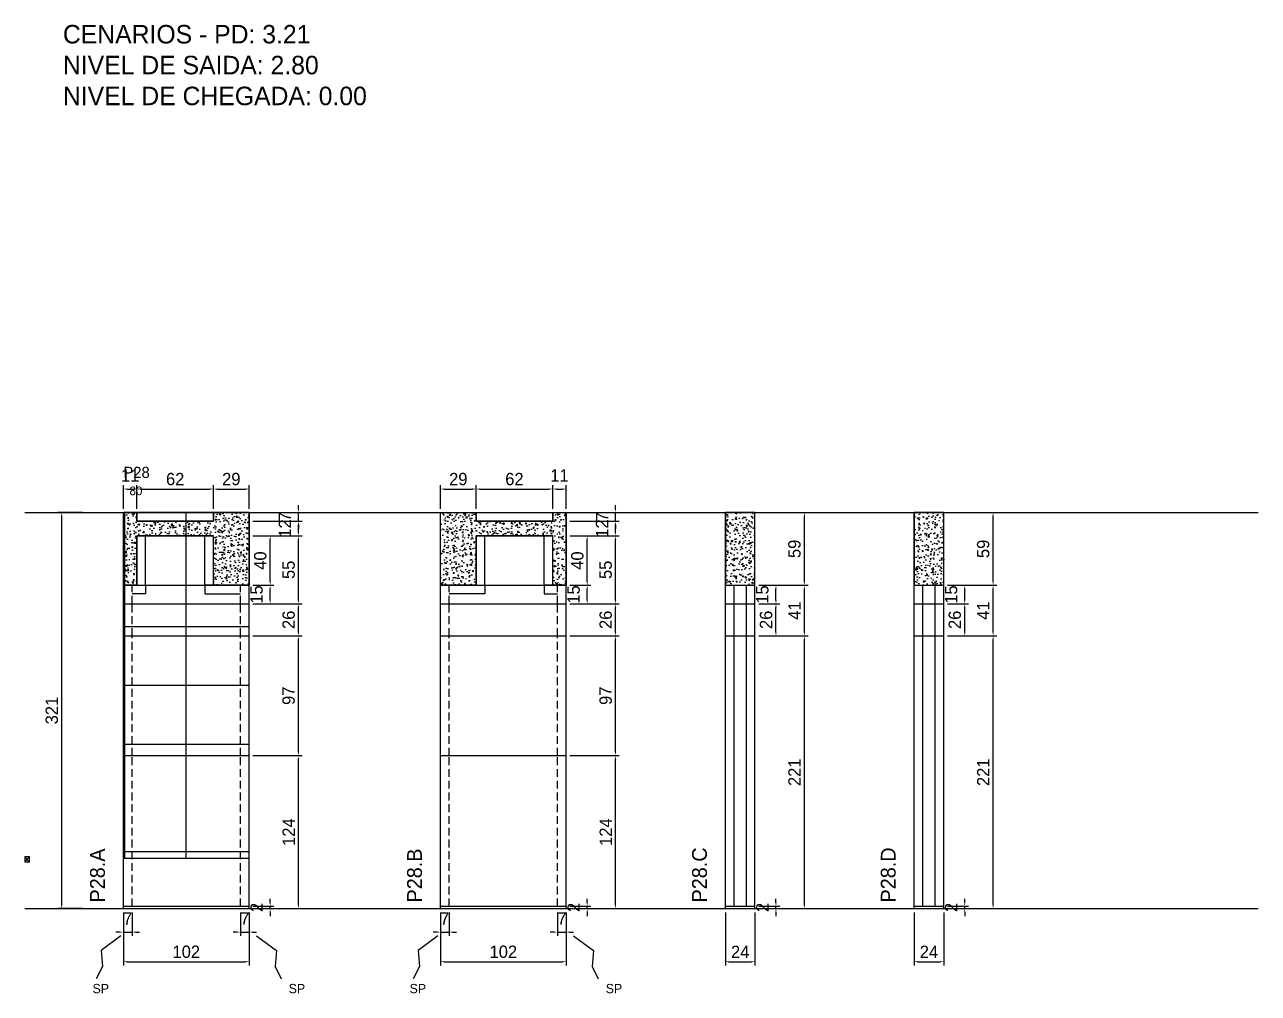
# Model space of a CAD drawing. Header units: centimetres. Extents: x -8500 to 4297, y -490 to 295.
# Drawn here: x -7000 to -6000, y -490 to 295 of the extents above; entities that cross this region are included whole.
import ezdxf

# ---------------------------------------------------------------- set-up
doc = ezdxf.new("R2010")
doc.units = ezdxf.units.CM
doc.linetypes.add('DASHED', pattern=[2, -2])
doc.linetypes.add('HIDDEN', pattern=[9.525, 6.35, -3.175])
for name, color, linetype in [('CHAPA', 140, 'Continuous'), ('COTA', 241, 'Continuous'), ('Madeira', 30, 'Continuous'), ('MEIO_PONT', 160, 'Continuous'), ('NOMENCLATURA', 7, 'Continuous'), ('Nível', 160, 'Continuous'), ('Painéis', 200, 'Continuous'), ('Perfil Metálico', 150, 'Continuous'), ('SARR_2.2x7', 40, 'Continuous'), ('SARRAFO DE PRESSAO', 200, 'Continuous'), ('Sarrafo de Pressão', 42, 'HIDDEN'), ('texto', 7, 'Continuous'), ('TEXTO_GERAL', 7, 'Continuous')]:
    doc.layers.add(name, color=color, linetype=linetype)
doc.dimstyles.new('PAINEL', dxfattribs={"dimtxt": 10, "dimasz": 3, "dimexe": 3, "dimexo": 3, "dimgap": 3, "dimtad": 1, "dimcen": 2.5, "dimclrd": 4, "dimclre": 4, "dimclrt": 240, "dimazin": 3, "dimtfac": 1, "dimtmove": 0, "dimatfit": 3})

# ---------------------------------------------------------------- blocks, each defined once
blk = doc.blocks.new('MULDURA')
at = {"layer": 'Paineis'}
for p, q in [((0, 0), (4, 4)), ((4, 0), (0, 4))]:
    blk.add_line(p, q, dxfattribs=at)
blk.add_lwpolyline([(0, 0), (4, 0), (4, 4), (0, 4)], close=True, dxfattribs=at)

msp = doc.modelspace()

# ---------------------------------------------------------------- hatches: boundary and pattern name
at = {"layer": 'COTA'}
h = msp.add_hatch(dxfattribs=at)
h.set_pattern_fill('AR-CONC', color=256, scale=0.05)
h.paths.add_polyline_path([(-6920, -119), (-6920, -107), (-6920, -100), (-6909, -100), (-6909, -107), (-6847, -107), (-6847, -100), (-6818, -100), (-6818, -107), (-6818, -119), (-6818, -159), (-6847, -159), (-6847, -119), (-6909, -119), (-6909, -159), (-6920, -159)])
h = msp.add_hatch(dxfattribs=at)
h.set_pattern_fill('AR-CONC', color=256, scale=0.05)
h.paths.add_polyline_path([(-6663, -119), (-6663, -107), (-6663, -100), (-6634, -100), (-6634, -107), (-6572, -107), (-6572, -100), (-6561, -100), (-6561, -107), (-6561, -119), (-6561, -159), (-6572, -159), (-6572, -119), (-6634, -119), (-6634, -159), (-6663, -159)])
h = msp.add_hatch(dxfattribs=at)
h.set_pattern_fill('AR-CONC', color=256, scale=0.05)
h.paths.add_polyline_path([(-6408, -159), (-6408, -100), (-6432, -100), (-6432, -159)])
h = msp.add_hatch(dxfattribs=at)
h.set_pattern_fill('AR-CONC', color=256, scale=0.05)
h.paths.add_polyline_path([(-6255, -159), (-6255, -100), (-6279, -100), (-6279, -159)])

# ---------------------------------------------------------------- linework, layer by layer
at = {"layer": 'CHAPA'}
msp.add_lwpolyline([(-6920, -380), (-6918.8, -380), (-6918.8, -100), (-6920, -100)], close=True, dxfattribs=at)
at = {"layer": 'COTA'}
for p, q in [((-6920, -100), (-6909, -100)), ((-6920, -159), (-6920, -100)), ((-6909, -107), (-6909, -100)), ((-6847, -100), (-6818, -100)), ((-6847, -107), (-6847, -100)), ((-6818, -159), (-6818, -100)), ((-6663, -100), (-6634, -100)), ((-6663, -159), (-6663, -100)), ((-6634, -107), (-6634, -100)), ((-6572, -100), (-6561, -100)), ((-6572, -107), (-6572, -100)), ((-6561, -159), (-6561, -100)), ((-6432, -159), (-6432, -100)), ((-6432, -100), (-6408, -100)), ((-6408, -159), (-6408, -100)), ((-6279, -159), (-6279, -100)), ((-6279, -100), (-6255, -100)), ((-6255, -159), (-6255, -100))]:
    msp.add_line(p, q, dxfattribs=at)
for points in [[(-6920, -119), (-6920, -107), (-6920, -100), (-6909, -100), (-6909, -107), (-6847, -107), (-6847, -100), (-6818, -100), (-6818, -107), (-6818, -119), (-6818, -159), (-6847, -159), (-6847, -119), (-6909, -119), (-6909, -159), (-6920, -159)], [(-6663, -119), (-6663, -107), (-6663, -100), (-6634, -100), (-6634, -107), (-6572, -107), (-6572, -100), (-6561, -100), (-6561, -107), (-6561, -119), (-6561, -159), (-6572, -159), (-6572, -119), (-6634, -119), (-6634, -159), (-6663, -159)], [(-6408, -159), (-6408, -100), (-6432, -100), (-6432, -159)], [(-6255, -159), (-6255, -100), (-6279, -100), (-6279, -159)]]:
    msp.add_lwpolyline(points, close=True, dxfattribs=at)
at = {"layer": 'COTA', "color": 4}
for points in [[(-6922, -443), (-6938, -455), (-6937, -468), (-6942, -478)], [(-6812, -443), (-6796, -455), (-6797, -468), (-6792, -478)], [(-6665, -443), (-6681, -455), (-6680, -468), (-6685, -478)], [(-6555, -443), (-6539, -455), (-6540, -468), (-6535, -478)]]:
    msp.add_lwpolyline(points, dxfattribs=at)
at = {"layer": 'Madeira'}
for points in [[(-6920, -192.4), (-6818, -192.4)], [(-6920, -287.6), (-6818, -287.6)]]:
    msp.add_lwpolyline(points, dxfattribs=at)
at = {"layer": 'MEIO_PONT'}
msp.add_lwpolyline([(-6920, -240), (-6818, -240)], dxfattribs=at)
at = {"layer": 'Nível', "linetype": 'DASHED'}
for points in [[(-7000, -100), (-6000, -100)], [(-7000, -421), (-6000, -421)]]:
    msp.add_lwpolyline(points, dxfattribs=at)
at = {"layer": 'Painéis'}
for p, q in [((-6909, -119), (-6847, -119)), ((-6909, -159), (-6909, -119)), ((-6909, -119), (-6847, -119)), ((-6847, -159), (-6847, -119)), ((-6634, -119), (-6572, -119)), ((-6634, -159), (-6634, -119)), ((-6634, -119), (-6572, -119)), ((-6572, -159), (-6572, -119)), ((-6920, -159), (-6909, -159)), ((-6920, -421), (-6920, -159)), ((-6909, -159), (-6847, -159)), ((-6847, -159), (-6818, -159)), ((-6818, -421), (-6818, -159)), ((-6663, -159), (-6634, -159)), ((-6663, -421), (-6663, -159)), ((-6634, -159), (-6572, -159)), ((-6572, -159), (-6561, -159)), ((-6561, -421), (-6561, -159)), ((-6432, -159), (-6408, -159)), ((-6432, -421), (-6432, -159)), ((-6408, -421), (-6408, -159)), ((-6279, -159), (-6255, -159)), ((-6279, -421), (-6279, -159)), ((-6255, -421), (-6255, -159)), ((-6920, -174), (-6818, -174)), ((-6663, -174), (-6561, -174)), ((-6432, -174), (-6408, -174)), ((-6279, -174), (-6255, -174)), ((-6920, -200), (-6818, -200)), ((-6663, -200), (-6561, -200)), ((-6432, -200), (-6408, -200)), ((-6279, -200), (-6255, -200)), ((-6920, -297), (-6818, -297)), ((-6663, -297), (-6561, -297)), ((-6920, -419), (-6818, -419)), ((-6663, -419), (-6561, -419)), ((-6432, -419), (-6408, -419)), ((-6279, -419), (-6255, -419))]:
    msp.add_line(p, q, dxfattribs=at)
for points in [[(-6920, -380), (-6818, -380), (-6818, -100), (-6920, -100)], [(-6909, -107), (-6909, -100), (-6847, -100), (-6847, -107)], [(-6634, -107), (-6634, -100), (-6572, -100), (-6572, -107)]]:
    msp.add_lwpolyline(points, close=True, dxfattribs=at)
at = {"layer": 'Perfil Metálico'}
msp.add_line((-6869, -380), (-6869, -100), dxfattribs=at)
at = {"layer": 'SARR_2.2x7'}
for p, q in [((-6909, -107), (-6847, -107)), ((-6909, -107), (-6847, -107)), ((-6634, -107), (-6572, -107)), ((-6634, -107), (-6572, -107))]:
    msp.add_line(p, q, dxfattribs=at)
for points in [[(-6902, -159), (-6902, -119)], [(-6854, -159), (-6854, -119)], [(-6627, -159), (-6627, -119)], [(-6579, -159), (-6579, -119)], [(-6909, -159), (-6902, -159), (-6902, -166), (-6913, -166)], [(-6847, -159), (-6854, -159), (-6854, -166), (-6825, -166)], [(-6634, -159), (-6627, -159), (-6627, -166), (-6656, -166)], [(-6572, -159), (-6579, -159), (-6579, -166), (-6568, -166)], [(-6425, -174), (-6425, -159)], [(-6415, -174), (-6415, -159)], [(-6272, -174), (-6272, -159)], [(-6262, -174), (-6262, -159)], [(-6425, -200), (-6425, -174)], [(-6415, -200), (-6415, -174)], [(-6272, -200), (-6272, -174)], [(-6262, -200), (-6262, -174)], [(-6425, -419), (-6425, -200)], [(-6415, -419), (-6415, -200)], [(-6272, -419), (-6272, -200)], [(-6262, -419), (-6262, -200)]]:
    msp.add_lwpolyline(points, dxfattribs=at)
at = {"layer": 'SARRAFO DE PRESSAO'}
msp.add_lwpolyline([(-6920, -380), (-6818, -380), (-6818, -375), (-6920, -375)], close=True, dxfattribs=at)
at = {"layer": 'Sarrafo de Pressão', "linetype": 'HIDDEN'}
for points in [[(-6913, -174), (-6913, -159)], [(-6825, -174), (-6825, -159)], [(-6656, -174), (-6656, -159)], [(-6568, -174), (-6568, -159)], [(-6913, -200), (-6913, -174)], [(-6825, -200), (-6825, -174)], [(-6656, -200), (-6656, -174)], [(-6568, -200), (-6568, -174)], [(-6913, -297), (-6913, -200)], [(-6825, -297), (-6825, -200)], [(-6656, -297), (-6656, -200)], [(-6568, -297), (-6568, -200)], [(-6913, -419), (-6913, -297)], [(-6825, -419), (-6825, -297)], [(-6656, -419), (-6656, -297)], [(-6568, -419), (-6568, -297)]]:
    msp.add_lwpolyline(points, dxfattribs=at)

# ---------------------------------------------------------------- block references
at = {"layer": 'COTA'}
msp.add_blockref('MULDURA', (-7000, -383), dxfattribs=at)

# ---------------------------------------------------------------- texts
at = {"layer": 'NOMENCLATURA'}
for s, p in [('CENARIOS - PD: 3.21', (-6969, 280)), ('NIVEL DE SAIDA: 2.80', (-6969, 255)), ('NIVEL DE CHEGADA: 0.00', (-6969, 230))]:
    msp.add_text(s, height=15, dxfattribs=at).set_placement(p)
for s, p in [('P28.A', (-6935, -416)), ('P28.B', (-6678, -416)), ('P28.C', (-6447, -416)), ('P28.D', (-6294, -416))]:
    msp.add_text(s, height=12, rotation=90, dxfattribs=at).set_placement(p)
at = {"layer": 'texto'}
msp.add_text('80', height=7, dxfattribs=at).set_placement((-6915, -86))
at = {"layer": 'texto', "color": 4, "char_height": 7.5, "attachment_point": 1}
for insert in [(-6945, -482), (-6786, -482), (-6688, -482), (-6529, -482)]:
    msp.add_mtext('SP', dxfattribs=dict(at, insert=insert))
at = {"layer": 'TEXTO_GERAL'}
msp.add_text('P28', height=9, dxfattribs=at).set_placement((-6920, -72))

# ---------------------------------------------------------------- dimensions: what is measured, and where the dimension line sits
at = {"layer": 'COTA', "color": 4}
for base, p1, p2 in [((-6920, -81), (-6920, -100), (-6909, -100)), ((-6909, -81), (-6909, -100), (-6847, -100)), ((-6847, -81), (-6847, -100), (-6818, -100)), ((-6663, -81), (-6663, -100), (-6634, -100)), ((-6634, -81), (-6634, -100), (-6572, -100)), ((-6572, -81), (-6572, -100), (-6561, -100)), ((-6920, -440), (-6920, -421), (-6913, -421)), ((-6920, -464), (-6920, -421), (-6818, -421)), ((-6825, -440), (-6825, -421), (-6818, -421)), ((-6663, -440), (-6663, -421), (-6656, -421)), ((-6663, -464), (-6663, -421), (-6561, -421)), ((-6568, -440), (-6568, -421), (-6561, -421)), ((-6432, -464), (-6432, -421), (-6408, -421)), ((-6279, -464), (-6279, -421), (-6255, -421))]:
    msp.add_linear_dim(base=base, p1=p1, p2=p2, dimstyle='PAINEL', dxfattribs=at).render()
at = {"layer": 'COTA'}
msp.add_linear_dim(base=(-6970, -421), p1=(-6950, -421), p2=(-6950, -100), angle=90, dimstyle='PAINEL', dxfattribs=at).render()
at = {"layer": 'COTA', "color": 4}
for base, p1, p2 in [((-6778, -107), (-6818, -107), (-6818, -100)), ((-6521, -107), (-6561, -107), (-6561, -100)), ((-6368, -159), (-6408, -159), (-6408, -100)), ((-6215, -159), (-6255, -159), (-6255, -100)), ((-6778, -119), (-6818, -119), (-6818, -107)), ((-6521, -119), (-6561, -119), (-6561, -107)), ((-6778, -174), (-6818, -174), (-6818, -119)), ((-6801, -159), (-6818, -159), (-6818, -119)), ((-6521, -174), (-6561, -174), (-6561, -119)), ((-6544, -159), (-6561, -159), (-6561, -119)), ((-6801, -174), (-6818, -174), (-6818, -159)), ((-6544, -174), (-6561, -174), (-6561, -159)), ((-6391, -174), (-6408, -174), (-6408, -159)), ((-6368, -200), (-6408, -200), (-6408, -159)), ((-6238, -174), (-6255, -174), (-6255, -159)), ((-6215, -200), (-6255, -200), (-6255, -159)), ((-6778, -200), (-6818, -200), (-6818, -174)), ((-6521, -200), (-6561, -200), (-6561, -174)), ((-6391, -200), (-6408, -200), (-6408, -174)), ((-6238, -200), (-6255, -200), (-6255, -174)), ((-6778, -297), (-6818, -297), (-6818, -200)), ((-6521, -297), (-6561, -297), (-6561, -200)), ((-6368, -421), (-6408, -421), (-6408, -200)), ((-6215, -421), (-6255, -421), (-6255, -200)), ((-6778, -421), (-6818, -421), (-6818, -297)), ((-6521, -421), (-6561, -421), (-6561, -297)), ((-6801, -421), (-6818, -421), (-6818, -419)), ((-6544, -421), (-6561, -421), (-6561, -419)), ((-6391, -421), (-6408, -421), (-6408, -419)), ((-6238, -421), (-6255, -421), (-6255, -419))]:
    msp.add_linear_dim(base=base, p1=p1, p2=p2, angle=90, dimstyle='PAINEL', dxfattribs=at).render()

doc.saveas('drawing.dxf')
